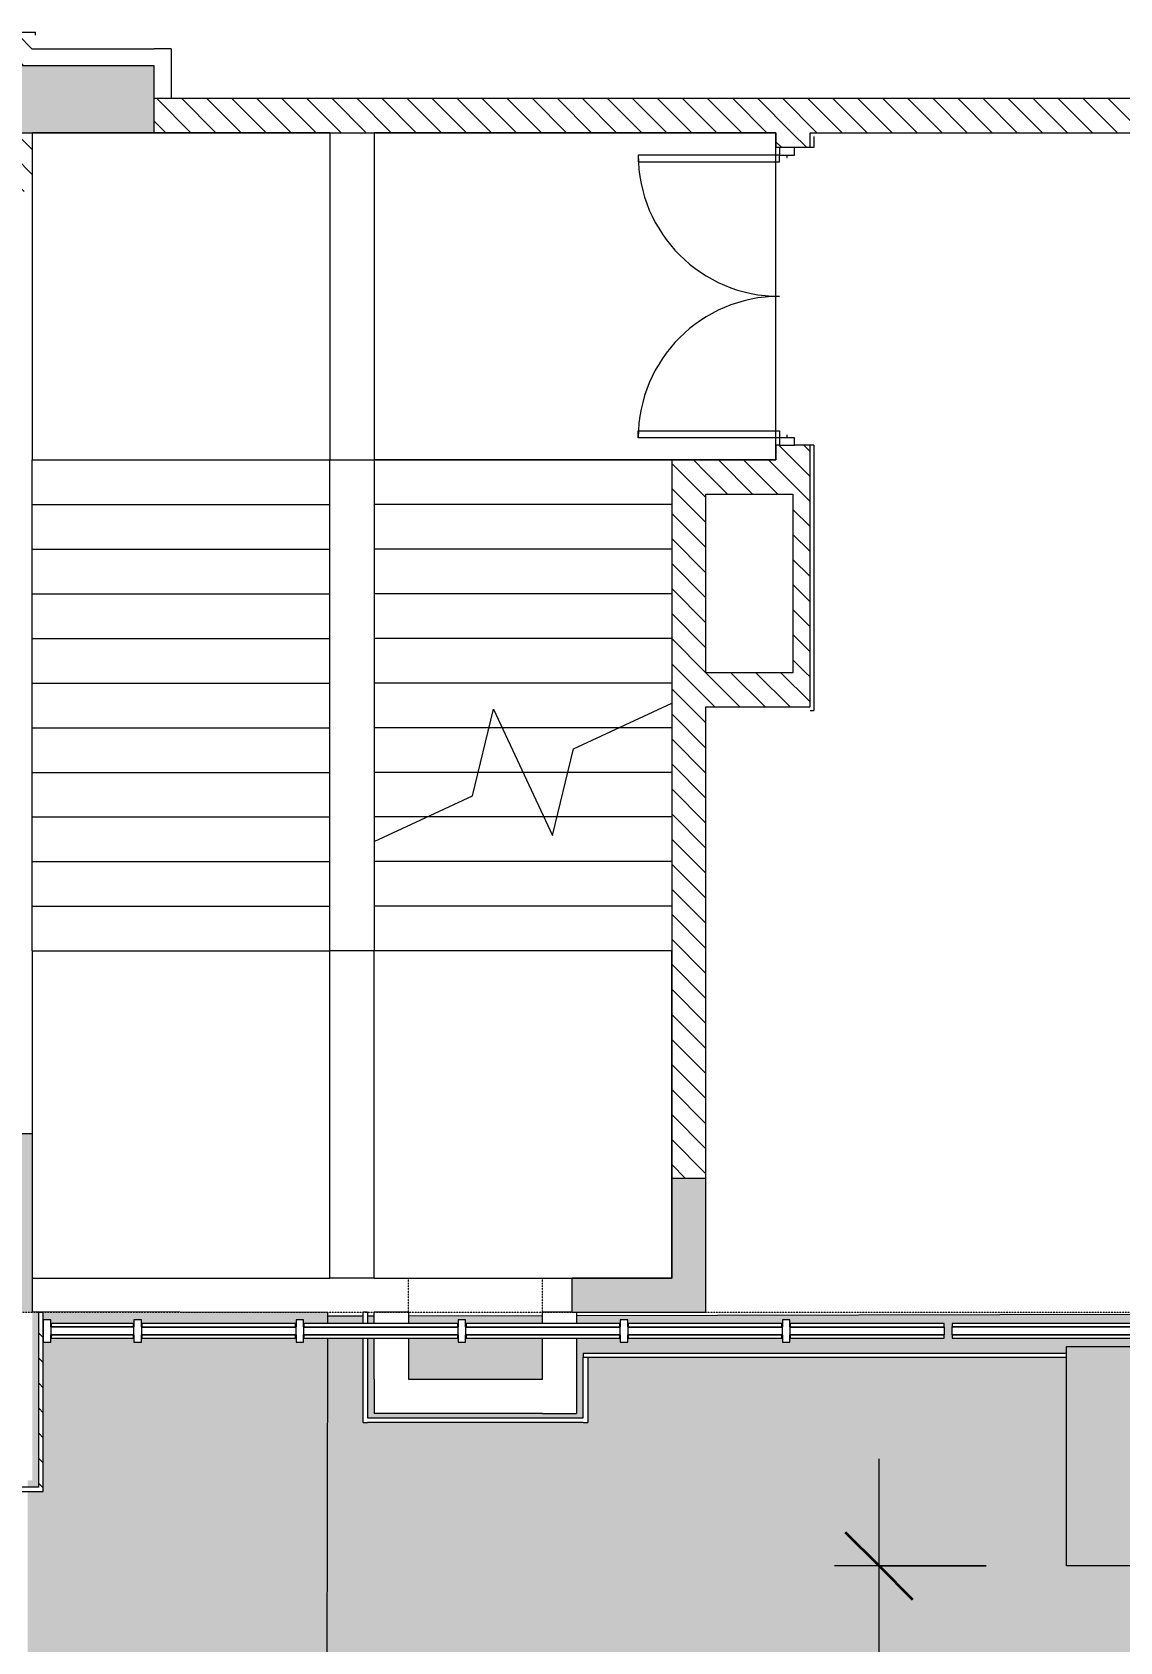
# Model space of a CAD drawing. Header units: millimetres. Extents: x -106145 to 154907, y -84585 to 152038.
# Drawn here: x 89619 to 96932, y 15520 to 26341 of the extents above; entities that cross this region are included whole.
import ezdxf

# ---------------------------------------------------------------- set-up
doc = ezdxf.new("R2010")
doc.units = ezdxf.units.MM
for name, pattern in [('Cut Out Line', [2, 1, -1]), ('Cut Out Line _2_', [2, 1, -1]), ('Overhead', [3.96875, 2.38125, -1.5875])]:
    doc.linetypes.add(name, pattern=pattern)
for name, color, linetype, lineweight in [('A-ANNO-DIMS', 211, 'Continuous', 9), ('A-ANNO-DIMS-300', 211, 'Continuous', 9), ('A-DETL', 90, 'Continuous', 5), ('A-DOOR', 31, 'Continuous', 5), ('A-DOOR-FRAM', 31, 'Continuous', 9), ('A-FLOR', 192, 'Continuous', 5), ('A-FLOR-PATT', 8, 'Continuous', 5), ('A-GLAZ-CURT', 52, 'Continuous', 5), ('A-GLAZ-CWMG', 51, 'Continuous', 5), ('A-WALL', 113, 'Continuous', 5), ('A-WALL-PATT', 111, 'Continuous', 5), ('S-COLS', 52, 'Continuous', 5), ('S-STRS', 31, 'Continuous', 5), ('S-STRS-MBND', 31, 'Overhead', 5)]:
    doc.layers.add(name, color=color, linetype=linetype, lineweight=lineweight)
doc.styles.add('RomanS', font='romans__.ttf', dxfattribs={"width": 0.8, "height": 1200})
doc.dimstyles.new('Diagonal_-_4_mm_RomanS', dxfattribs={"dimscale": 304.8, "dimtxt": 1219.023462, "dimasz": 1.476378, "dimexe": 0.984252, "dimexo": 0.0625, "dimgap": 0.19685, "dimtad": 1, "dimdec": 0, "dimzin": 0, "dimdsep": 46, "dimtxsty": 'RomanS', "dimblk1": 'OBLIQUE', "dimblk2": 'OBLIQUE', "dimsah": 1, "dimcen": 0.09, "dimdle": 2.362205, "dimazin": 0, "dimtfac": 1, "dimtdec": 4, "dimtix": 1, "dimtmove": 0, "dimatfit": 3, "dimfxl": 2.362205, "dimfxlon": 1, "dimtvp": 1, "dimtolj": 1, "dimtzin": 0, "dimarcsym": 2})
pattern_1 = [(315, (0, 0), (84.19025, 84.19025), [])]
pattern_2 = [(315, (0, 0), (84.18955, 84.18955), [])]

# ---------------------------------------------------------------- blocks, each defined once
blk = doc.blocks.new('M_Concrete-Rectangular-Column - 1050 x 450-14654894-Site Plan')
at = {"layer": 'S-COLS'}
blk.add_hatch(color=256, dxfattribs=at).paths.add_polyline_path([(525, -225), (525, 225), (-525, 225), (-525, -225)], flags=0)
at = {"layer": 'S-COLS', "color": 41}
for p, q in [((525, 225), (-525, 225)), ((-525, 225), (-525, -225)), ((525, -225), (525, 225)), ((-525, -225), (525, -225))]:
    blk.add_line(p, q, dxfattribs=at)
blk = doc.blocks.new('Columns 6 - Columns 6-2545151-Site Plan')
at = {"layer": 'S-COLS'}
h = blk.add_hatch(color=256, dxfattribs=at)
h.paths.add_polyline_path([(89619, 17735), (89619, 18935), (89389, 18935), (89389, 17735)], flags=0)
h.paths.add_polyline_path([(93249, 17735), (94149, 17735), (94149, 18635), (93919, 18635), (93919, 17965), (93249, 17965)], flags=0)
at = {"layer": 'S-COLS', "color": 41}
for p, q in [((89619, 18935), (89389, 18935)), ((89389, 18935), (89389, 17735)), ((89619, 18935), (89619, 17735)), ((94149, 18635), (93919, 18635)), ((93919, 18635), (93919, 17965)), ((94149, 17735), (94149, 18635)), ((93919, 17965), (93249, 17965)), ((93249, 17735), (93249, 17965)), ((93249, 17735), (94149, 17735))]:
    blk.add_line(p, q, dxfattribs=at)
blk = doc.blocks.new('M_Door-Passage-Double-Flush - BFWD1 2_0-15013245-Site Plan')
at = {"layer": 'A-DOOR', "color": 121, "lineweight": 9}
for p, q in [((-950, 96.35), (-950, 1046.35)), ((-950, 1046.35), (-905, 1046.35)), ((-905, 1046.35), (-905, 96.35)), ((950, 1046.35), (905, 1046.35)), ((905, 1046.35), (905, 96.35)), ((950, 96.35), (950, 1046.35)), ((-905, 96.35), (-950, 96.35)), ((905, 96.35), (950, 96.35))]:
    blk.add_line(p, q, dxfattribs=at)
at = {"layer": 'A-DOOR', "color": 41}
for centre, start, end in [((-950, 96.35), 0, 90), ((950, 96.35), 90, 180)]:
    blk.add_arc(centre, 950, start, end, dxfattribs=at)
at = {"layer": 'A-DOOR-FRAM', "color": 121}
for p, q in [((-950, 96.35), (-1000, 96.35)), ((-1000, 96.35), (-1000, -3.65)), ((-950, 46.5875), (-950, 96.35)), ((-934.125, 46.5875), (-950, 46.5875)), ((-950, -3.65), (-950, 45.5625)), ((-950, 45.5625), (-934.125, 45.5625)), ((-934.125, 45.5625), (-934.125, 46.5875)), ((950, 46.5875), (934.125, 46.5875)), ((934.125, 46.5875), (934.125, 45.5625)), ((934.125, 45.5625), (950, 45.5625)), ((950, 96.35), (950, 46.5875)), ((1000, 96.35), (950, 96.35)), ((950, 45.5625), (950, -3.65)), ((1000, -3.65), (1000, 96.35)), ((-1000, -3.65), (-950, -3.65)), ((950, -3.65), (1000, -3.65))]:
    blk.add_line(p, q, dxfattribs=at)
blk = doc.blocks.new('Steelcase V_I_A_ - Panel - Solid - Solid Panel-14621598-Site Plan')
at = {"layer": 'A-GLAZ-CURT', "color": 253}
for p, q in [((611, 26), (-611, 26)), ((-611, 26), (-611, -26)), ((608, 50), (-608, 50)), ((-608, 50), (-608, 26)), ((-608, 26), (608, 26)), ((608, 26), (608, 50)), ((611, -26), (611, 26)), ((-611, -26), (611, -26)), ((-608, -26), (-608, -50)), ((608, -26), (-608, -26)), ((-608, -50), (608, -50)), ((608, -50), (608, -26))]:
    blk.add_line(p, q, dxfattribs=at)
blk = doc.blocks.new('Steelcase V_I_A_ - Panel - Solid - Solid Panel-14621602-Site Plan')
at = {"layer": 'A-GLAZ-CURT', "color": 253}
for p, q in [((520, 25.9977), (-520, 25.9977)), ((-520, 25.9977), (-520, -25.9961)), ((517.0028, 50.0007), (-517.0028, 50.0007)), ((-517.0028, 50.0007), (-517.0028, 25.9977)), ((-517.0028, 25.9977), (517.0028, 25.9977)), ((517.0028, 25.9977), (517.0028, 50.0007)), ((520, -25.9961), (520, 25.9977)), ((-520, -25.9961), (520, -25.9961)), ((-517.0028, -25.9961), (-517.0028, -49.9991)), ((517.0028, -25.9961), (-517.0028, -25.9961)), ((-517.0028, -49.9991), (517.0028, -49.9991)), ((517.0028, -49.9991), (517.0028, -25.9961))]:
    blk.add_line(p, q, dxfattribs=at)
blk = doc.blocks.new('Steelcase V_I_A_ - Panel - Solid - Solid Panel-13514029-Site Plan')
at = {"layer": 'A-GLAZ-CURT', "color": 253}
for p, q in [((520, 25.9977), (-520, 25.9977)), ((-520, 25.9977), (-520, -25.9961)), ((517.0028, 50.0007), (-517.0028, 50.0007)), ((-517.0028, 50.0007), (-517.0028, 25.9977)), ((-517.0028, 25.9977), (517.0028, 25.9977)), ((517.0028, 25.9977), (517.0028, 50.0007)), ((520, -25.9961), (520, 25.9977)), ((-520, -25.9961), (520, -25.9961)), ((-517.0028, -25.9961), (-517.0028, -49.9991)), ((517.0028, -25.9961), (-517.0028, -25.9961)), ((-517.0028, -49.9991), (517.0028, -49.9991)), ((517.0028, -49.9991), (517.0028, -25.9961))]:
    blk.add_line(p, q, dxfattribs=at)
blk = doc.blocks.new('Rectangular Mullion - 50 x 150mm-5433576-Site Plan')
at = {"layer": 'A-GLAZ-CWMG', "color": 53, "lineweight": 18}
for p, q in [((-25, 75), (25, 75)), ((-25, 26), (-25, 75)), ((25, 75), (25, 26)), ((-25, -75), (-25, -26)), ((25, -75), (-25, -75)), ((25, -26), (25, -75))]:
    blk.add_line(p, q, dxfattribs=at)
blk = doc.blocks.new('Rectangular Mullion - 50 x 150mm-5433585-Site Plan')
at = {"layer": 'A-GLAZ-CWMG', "color": 53, "lineweight": 18}
for p, q in [((-50, 75), (0, 75)), ((-50, 26), (-50, 75)), ((0, 75), (0, -75)), ((-50, -75), (-50, -26)), ((0, -75), (-50, -75))]:
    blk.add_line(p, q, dxfattribs=at)
blk = doc.blocks.new('Steelcase V_I_A_ - Panel - Solid - Solid Panel-14614944-Site Plan')
at = {"layer": 'A-GLAZ-CURT', "color": 253}
for p, q in [((280, 26), (-280, 26)), ((-280, 26), (-280, -26)), ((277, 50), (-277, 50)), ((-277, 50), (-277, 26)), ((-277, 26), (277, 26)), ((277, 26), (277, 50)), ((280, -26), (280, 26)), ((-280, -26), (280, -26)), ((-277, -26), (-277, -50)), ((277, -26), (-277, -26)), ((-277, -50), (277, -50)), ((277, -50), (277, -26))]:
    blk.add_line(p, q, dxfattribs=at)
blk = doc.blocks.new('Walls 54 - Walls 20-15143480-Site Plan')
at = {"layer": 'A-WALL-PATT'}
blk.add_hatch(color=90, dxfattribs=at).paths.add_polyline_path([(98526, 16030), (100854, 16030), (100854, 17505), (100354, 17505), (100354, 16530), (97074, 16530), (97074, 17505), (96574, 17505), (96574, 16030), (97475, 16030)], flags=0)
at = {"layer": 'A-WALL', "color": 253}
for p, q in [((96574, 17505), (97074, 17505)), ((96574, 16030), (96574, 17505)), ((100354, 17505), (100854, 17505)), ((100854, 17505), (100854, 16030)), ((98239, 16530), (99189, 16530)), ((100854, 16030), (96574, 16030))]:
    blk.add_line(p, q, dxfattribs=at)
blk = doc.blocks.new('MM-HOSPITAL BLOCK-C_2022_05_03_CENTRAL_rvt-1-Site Plan')
at = {"layer": 'A-WALL-PATT'}
h = blk.add_hatch(dxfattribs=at)
h.set_pattern_fill('FP_10', color=90, style=0, pattern_type=2)
h.set_pattern_definition(pattern_1)
h.paths.add_polyline_path([(89619, 25270), (89619, 25665), (89389, 25665), (89389, 25270)], flags=0)
h.paths.add_polyline_path([(89389, 26115), (89619, 26115), (89619, 26320), (89389, 26320)], flags=0)
h = blk.add_hatch(dxfattribs=at)
h.set_pattern_fill('FP_10', color=90, style=0, pattern_type=2)
h.set_pattern_definition(pattern_1)
h.paths.add_polyline_path([(102799, 25665), (102799, 25895), (90439, 25895), (90439, 25665), (100204, 25665)], flags=0)
h = blk.add_hatch(dxfattribs=at)
h.set_pattern_fill('FP_10', color=90, style=0, pattern_type=2)
h.set_pattern_definition(pattern_1)
h.paths.add_polyline_path([(94744, 23465), (94849, 23465), (94849, 23565), (94619, 23565), (94619, 23465), (94644, 23465)], flags=0)
h.paths.add_polyline_path([(94849, 25565), (94849, 25665), (94619, 25665), (94619, 25565), (94744, 25565)], flags=0)
h = blk.add_hatch(dxfattribs=at)
h.set_pattern_fill('FP_10', color=90, style=0, pattern_type=2)
h.set_pattern_definition(pattern_1)
h.paths.add_polyline_path([(94149, 18635), (94149, 23465), (93919, 23465), (93919, 18635)], flags=0)
h = blk.add_hatch(dxfattribs=at)
h.set_pattern_fill('FP_10', color=90, style=0, pattern_type=2)
h.set_pattern_definition(pattern_1)
h.paths.add_polyline_path([(94149, 23235), (94849, 23235), (94849, 23465), (94149, 23465)], flags=0)
h = blk.add_hatch(dxfattribs=at)
h.set_pattern_fill('FP_10', color=90, style=0, pattern_type=2)
h.set_pattern_definition(pattern_1)
h.paths.add_polyline_path([(94849, 22035), (94849, 23235), (94734, 23235), (94734, 22035)], flags=0)
h = blk.add_hatch(dxfattribs=at)
h.set_pattern_fill('FP_10', color=90, style=0, pattern_type=2)
h.set_pattern_definition(pattern_1)
h.paths.add_polyline_path([(94849, 21805), (94849, 22035), (94149, 22035), (94149, 21805)], flags=0)
h = blk.add_hatch(dxfattribs=at)
h.set_pattern_fill('FP_12', color=41, style=0, pattern_type=2)
h.set_pattern_definition(pattern_2)
h.paths.add_polyline_path([(89663, 16560), (89693, 16560), (89693, 17735), (89663, 17735), (89663, 17432)], flags=0)
h = blk.add_hatch(dxfattribs=at)
h.set_pattern_fill('FP_12', color=41, style=0, pattern_type=2)
h.set_pattern_definition(pattern_2)
h.paths.add_polyline_path([(89693, 16530), (89693, 16560), (88184, 16560), (88184, 16530), (89074, 16530)], flags=0)
at = {"layer": 'A-DETL', "linetype": 'Cut Out Line'}
for p, q in [((92149, 17735), (92149, 17965)), ((93049, 17735), (93049, 17965))]:
    blk.add_line(p, q, dxfattribs=at)
at = {"layer": 'A-WALL', "color": 41}
for p, q in [((89410, 26341), (89640, 26341)), ((89640, 26320), (89640, 26341)), ((89619, 26230), (90439, 26230)), ((90554, 26230), (90439, 26230)), ((90554, 26230), (90554, 25895)), ((94874, 25565), (94849, 25565)), ((94874, 25640), (94874, 25565)), ((94874, 23565), (94849, 23565)), ((94874, 23565), (94874, 21780)), ((94849, 21780), (94874, 21780)), ((91874, 17735), (91844, 17735)), ((92149, 17735), (91919, 17735)), ((93249, 17735), (93049, 17735))]:
    blk.add_line(p, q, dxfattribs=at)
at = {"layer": 'A-WALL', "color": 61, "lineweight": 18}
for p, q in [((102799, 25895), (90439, 25895)), ((90439, 25665), (94619, 25665)), ((94619, 25665), (94619, 25565)), ((94849, 25665), (99974, 25665)), ((94849, 25565), (94849, 25665)), ((94644, 25565), (94619, 25565)), ((94849, 25565), (94744, 25565)), ((94619, 23565), (94619, 23465)), ((94644, 23565), (94619, 23565)), ((94849, 23565), (94744, 23565)), ((94849, 23465), (94849, 23565)), ((93919, 23465), (93919, 18635)), ((94149, 23465), (93919, 23465)), ((94619, 23465), (94149, 23465)), ((94849, 23235), (94849, 23465)), ((94149, 22035), (94149, 23235)), ((94149, 23235), (94734, 23235)), ((94734, 23235), (94734, 22035)), ((94849, 22035), (94849, 23235)), ((94734, 22035), (94149, 22035)), ((94849, 21805), (94849, 22035)), ((94149, 18635), (94149, 21805)), ((94149, 21805), (94849, 21805)), ((94149, 18635), (93919, 18635)), ((89663, 17735), (89693, 17735))]:
    blk.add_line(p, q, dxfattribs=at)
at = {"layer": 'A-WALL', "color": 53, "lineweight": 18}
for p, q in [((89663, 16560), (89663, 17735)), ((89693, 16560), (89693, 17735)), ((89663, 16560), (88214, 16560)), ((89693, 16530), (89693, 16560)), ((88184, 16530), (89693, 16530))]:
    blk.add_line(p, q, dxfattribs=at)
at = {"layer": 'A-WALL', "color": 253}
for p, q in [((91844, 17660), (91844, 17735)), ((91874, 17735), (91874, 17660)), ((91919, 17660), (91919, 17735)), ((92149, 17735), (92149, 17660)), ((93049, 17660), (93049, 17735)), ((93279, 17735), (93279, 17660)), ((91844, 16995), (91844, 17560)), ((91874, 17560), (91874, 17025)), ((91919, 17285), (91919, 17560)), ((92149, 17560), (92149, 17285)), ((93049, 17285), (93049, 17560)), ((93279, 17560), (93279, 17055)), ((93324, 17460), (96574, 17460)), ((93324, 17460), (93324, 17430)), ((93324, 17025), (93324, 17430)), ((93354, 17430), (93324, 17430)), ((96574, 17430), (93354, 17430)), ((93354, 17430), (93354, 16995)), ((91919, 17285), (91919, 17055)), ((92149, 17285), (93049, 17285)), ((91844, 16995), (91874, 16995)), ((91874, 17025), (93324, 17025)), ((93324, 16995), (91874, 16995)), ((93049, 17055), (91919, 17055)), ((93049, 17055), (93279, 17055)), ((93324, 16995), (93354, 16995))]:
    blk.add_line(p, q, dxfattribs=at)
at = {"layer": 'S-STRS', "color": 41}
for p, q in [((91619, 25665), (91619, 23465)), ((91919, 25665), (91919, 23465)), ((94619, 25515), (94619, 25565)), ((94619, 23660), (94619, 25470)), ((89619, 25270), (89619, 23465)), ((94619, 23565), (94619, 23615)), ((89619, 23465), (91619, 23465)), ((89619, 23165), (89619, 23465)), ((91619, 23465), (91919, 23465)), ((91619, 23165), (91619, 23465)), ((93919, 23465), (91919, 23465)), ((91919, 23465), (91919, 23165)), ((89619, 22865), (89619, 23165)), ((89619, 23165), (91619, 23165)), ((91619, 22865), (91619, 23165)), ((91919, 23165), (91919, 22865)), ((93919, 23165), (91919, 23165)), ((89619, 22565), (89619, 22865)), ((89619, 22865), (91619, 22865)), ((91619, 22565), (91619, 22865)), ((91919, 22865), (91919, 22565)), ((93919, 22865), (91919, 22865)), ((89619, 22265), (89619, 22565)), ((89619, 22565), (91619, 22565)), ((91619, 22265), (91619, 22565)), ((91919, 22565), (91919, 22265)), ((93919, 22565), (91919, 22565)), ((89619, 21965), (89619, 22265)), ((89619, 22265), (91619, 22265)), ((91619, 21965), (91619, 22265)), ((91919, 22265), (91919, 21965)), ((93919, 22265), (91919, 22265)), ((89619, 21665), (89619, 21965)), ((89619, 21965), (91619, 21965)), ((91619, 21665), (91619, 21965)), ((91919, 21965), (91919, 21665)), ((93919, 21965), (91919, 21965)), ((89619, 21365), (89619, 21665)), ((89619, 21665), (91619, 21665)), ((91619, 21365), (91619, 21665)), ((91919, 21665), (91919, 21365)), ((92690, 21665), (91919, 21665)), ((92779, 21665), (92690, 21665)), ((93562, 21665), (92779, 21665)), ((93919, 21665), (93562, 21665)), ((89619, 21065), (89619, 21365)), ((89619, 21365), (91619, 21365)), ((91619, 21065), (91619, 21365)), ((91919, 21365), (91919, 21065)), ((92617, 21365), (91919, 21365)), ((92919, 21365), (92617, 21365)), ((93220, 21365), (92919, 21365)), ((93919, 21365), (93220, 21365)), ((89619, 20765), (89619, 21065)), ((89619, 21065), (91619, 21065)), ((91619, 20765), (91619, 21065)), ((91919, 21065), (91919, 20899)), ((92275, 21065), (91919, 21065)), ((93059, 21065), (92275, 21065)), ((93147, 21065), (93059, 21065)), ((93919, 21065), (93147, 21065)), ((91919, 20899), (91919, 20765)), ((89619, 20465), (89619, 20765)), ((89619, 20765), (91619, 20765)), ((91619, 20465), (91619, 20765)), ((91919, 20765), (91919, 20465)), ((93919, 20765), (91919, 20765)), ((89619, 20165), (89619, 20465)), ((89619, 20465), (91619, 20465)), ((91619, 20165), (91619, 20465)), ((91919, 20465), (91919, 20165)), ((93919, 20465), (91919, 20465)), ((89619, 20165), (89619, 18935)), ((89619, 20165), (91619, 20165)), ((91619, 17965), (91619, 20165)), ((91919, 20165), (91619, 20165)), ((91919, 17965), (91919, 20165)), ((93919, 20165), (91919, 20165)), ((89619, 17965), (91619, 17965)), ((91919, 17965), (91619, 17965)), ((91919, 17965), (93249, 17965))]:
    blk.add_line(p, q, dxfattribs=at)
at = {"layer": 'S-STRS', "color": 41, "linetype": 'Overhead'}
for p, q in [((91619, 25665), (91619, 23465)), ((91919, 25665), (91919, 23465)), ((89619, 23465), (91619, 23465)), ((93919, 23465), (91919, 23465)), ((89619, 23165), (91619, 23165)), ((93919, 23165), (91919, 23165)), ((89619, 22865), (91619, 22865)), ((93919, 22865), (91919, 22865)), ((89619, 22565), (91619, 22565)), ((93919, 22565), (91919, 22565)), ((89619, 22265), (91619, 22265)), ((93919, 22265), (91919, 22265)), ((89619, 21965), (91619, 21965)), ((93919, 21965), (91919, 21965)), ((89619, 21665), (91619, 21665)), ((92690, 21665), (91919, 21665)), ((92779, 21665), (92690, 21665)), ((93562, 21665), (92779, 21665)), ((93919, 21665), (93562, 21665)), ((89619, 21365), (91619, 21365)), ((92617, 21365), (91919, 21365)), ((92919, 21365), (92617, 21365)), ((93220, 21365), (92919, 21365)), ((93919, 21365), (93220, 21365)), ((89619, 21065), (91619, 21065)), ((92275, 21065), (91919, 21065)), ((93059, 21065), (92275, 21065)), ((93147, 21065), (93059, 21065)), ((93919, 21065), (93147, 21065)), ((89619, 20765), (91619, 20765)), ((93919, 20765), (91919, 20765)), ((89619, 20465), (91619, 20465)), ((93919, 20465), (91919, 20465)), ((89619, 20165), (91619, 20165)), ((91619, 17965), (91619, 20165)), ((91919, 17965), (91919, 20165)), ((93919, 20165), (91919, 20165))]:
    blk.add_line(p, q, dxfattribs=at)
at = {"layer": 'S-STRS-MBND', "color": 41}
for p, q in [((89619, 25665), (89619, 23465)), ((91619, 25665), (89619, 25665)), ((91619, 25665), (91619, 23465)), ((91619, 25665), (91919, 25665)), ((91619, 25665), (91619, 23465)), ((94619, 25665), (91919, 25665)), ((91919, 25665), (91919, 23465)), ((91919, 25665), (91919, 23465)), ((94619, 23465), (94619, 25665)), ((89619, 23465), (91619, 23465)), ((89619, 20165), (89619, 23465)), ((89619, 23465), (91619, 23465)), ((91619, 23465), (91919, 23465)), ((91619, 20165), (91619, 23465)), ((91919, 23465), (94619, 23465)), ((89619, 23165), (91619, 23165)), ((89619, 23165), (91619, 23165)), ((89619, 22865), (91619, 22865)), ((89619, 22865), (91619, 22865)), ((89619, 22565), (91619, 22565)), ((89619, 22565), (91619, 22565)), ((89619, 22265), (91619, 22265)), ((89619, 22265), (91619, 22265)), ((89619, 21965), (91619, 21965)), ((89619, 21965), (91619, 21965)), ((89619, 21665), (91619, 21665)), ((89619, 21665), (91619, 21665)), ((92779, 21665), (92690, 21665)), ((92779, 21665), (92690, 21665)), ((93919, 21665), (93562, 21665)), ((93919, 21665), (93562, 21665)), ((89619, 21365), (91619, 21365)), ((89619, 21365), (91619, 21365)), ((92919, 21365), (92617, 21365)), ((92919, 21365), (92617, 21365)), ((93919, 21365), (93220, 21365)), ((93919, 21365), (93220, 21365)), ((89619, 21065), (91619, 21065)), ((89619, 21065), (91619, 21065)), ((93059, 21065), (92275, 21065)), ((93059, 21065), (92275, 21065)), ((93919, 21065), (93147, 21065)), ((93919, 21065), (93147, 21065)), ((93919, 21065), (93919, 20165)), ((91919, 20899), (91919, 20165)), ((89619, 20765), (91619, 20765)), ((89619, 20765), (91619, 20765)), ((93919, 20765), (91919, 20765)), ((93919, 20765), (91919, 20765)), ((89619, 20465), (91619, 20465)), ((89619, 20465), (91619, 20465)), ((93919, 20465), (91919, 20465)), ((93919, 20465), (91919, 20465)), ((89619, 20165), (89619, 17965)), ((89619, 20165), (91619, 20165)), ((89619, 20165), (91619, 20165)), ((91619, 17965), (91619, 20165)), ((91919, 20165), (91619, 20165)), ((91619, 17965), (91619, 20165)), ((91919, 17965), (91919, 20165)), ((93919, 20165), (91919, 20165)), ((91919, 17965), (91919, 20165)), ((93919, 20165), (91919, 20165)), ((93919, 17965), (93919, 20165)), ((89619, 17965), (91619, 17965)), ((91919, 17965), (91619, 17965)), ((91919, 17965), (93919, 17965))]:
    blk.add_line(p, q, dxfattribs=at)
at = {"layer": 'S-STRS-MBND', "color": 41, "linetype": 'Continuous'}
for p, q in [((92579, 21207), (92721, 21790)), ((92721, 21790), (93117, 20940)), ((93259, 21524), (93919, 21831)), ((93117, 20940), (93259, 21524)), ((91919, 20899), (92579, 21207))]:
    blk.add_line(p, q, dxfattribs=at)
at = {"color": 253, "lineweight": 5}
for name, p in [('M_Concrete-Rectangular-Column - 1050 x 450-14654894-Site Plan', (89914, 25890)), ('Columns 6 - Columns 6-2545151-Site Plan', (0, 0)), ('Walls 54 - Walls 20-15143480-Site Plan', (0, 0))]:
    blk.add_blockref(name, p, dxfattribs=at)
for name, p, rotation in [('M_Door-Passage-Double-Flush - BFWD1 2_0-15013245-Site Plan', (94740, 24565), 89.99999999999955), ('Steelcase V_I_A_ - Panel - Solid - Solid Panel-14614944-Site Plan', (90023, 17610), 180), ('Steelcase V_I_A_ - Panel - Solid - Solid Panel-13514029-Site Plan', (90873, 17610), 180), ('Steelcase V_I_A_ - Panel - Solid - Solid Panel-13514029-Site Plan', (91963, 17610), 180), ('Steelcase V_I_A_ - Panel - Solid - Solid Panel-13514029-Site Plan', (93053, 17610), 180), ('Steelcase V_I_A_ - Panel - Solid - Solid Panel-13514029-Site Plan', (94143, 17610), 180), ('Steelcase V_I_A_ - Panel - Solid - Solid Panel-14621602-Site Plan', (95233, 17610), 180), ('Steelcase V_I_A_ - Panel - Solid - Solid Panel-14621598-Site Plan', (96413, 17610), 180)]:
    blk.add_blockref(name, p, dxfattribs=dict(at, rotation=rotation))
at = {"color": 253, "lineweight": 5, "extrusion": (0, 0, -1)}
for name, p in [('Rectangular Mullion - 50 x 150mm-5433585-Site Plan', (-89693, 17610)), ('Rectangular Mullion - 50 x 150mm-5433576-Site Plan', (-90328, 17610)), ('Rectangular Mullion - 50 x 150mm-5433576-Site Plan', (-91418, 17610)), ('Rectangular Mullion - 50 x 150mm-5433576-Site Plan', (-92508, 17610)), ('Rectangular Mullion - 50 x 150mm-5433576-Site Plan', (-93598, 17610)), ('Rectangular Mullion - 50 x 150mm-5433576-Site Plan', (-94688, 17610))]:
    blk.add_blockref(name, p, dxfattribs=at)
blk = doc.blocks.new('DIMBLOCK67-Site Plan')
at = {"layer": 'A-ANNO-DIMS-300', "transparency": 16777216}
for p, q in [((95313, 2524), (95313, 16750)), ((96033, 16030), (95013, 16030)), ((95313, 16030), (96033, 16030)), ((94593, 3244), (95613, 3244)), ((95313, 3244), (94593, 3244))]:
    blk.add_line(p, q, dxfattribs=at)
at = {"layer": 'A-ANNO-DIMS-300', "lineweight": 35, "transparency": 16777216}
for p, q in [((95313, 16030), (95088, 16255)), ((95313, 16030), (95538, 15805)), ((95313, 3244), (95088, 3469)), ((95313, 3244), (95538, 3019))]:
    blk.add_line(p, q, dxfattribs=at)
at = {"layer": 'A-ANNO-DIMS-300', "color": 0, "transparency": 16777216, "insert": (93640, 7376), "char_height": 1200, "width": 5426.62, "attachment_point": 1, "rotation": 90, "line_spacing_factor": 0.983083, "style": 'RomanS'}
blk.add_mtext('12786', dxfattribs=at)
blk = doc.blocks.new('_Oblique')
at = {"color": 0, "linetype": 'ByBlock', "lineweight": -2}
blk.add_line((-0.5, -0.5), (0.5, 0.5), dxfattribs=at)

msp = doc.modelspace()

# ---------------------------------------------------------------- hatches: boundary and pattern name
at = {"layer": 'A-FLOR-PATT', "transparency": 33554495}
h = msp.add_hatch(dxfattribs=at)
h.set_pattern_fill('FP_38', color=256, style=0, pattern_type=2)
h.set_pattern_definition([(75, (70766.89, -66823.83), (-70.71068, 122.47449), [300, -100]), (165, (70792.77, -66727.23), (-70.71068, 122.47449), [300, -100])])
h.paths.add_polyline_path([(92387.38, 390.8), (92576.83, 396.66), (92764.18, 414.88), (92949.93, 445.41), (93133.23, 488.12), (93313.32, 542.82), (94118.55, 978.1), (93118.14, 2709.36), (93001.7, 2679.09), (92882.21, 2659.66), (92761.42, 2651.43), (92640.4, 2654.47), (92520.18, 2668.75), (92401.81, 2694.16), (92286.32, 2730.47), (92174.71, 2777.36), (92067.94, 2834.43), (91966.95, 2901.19), (91872.6, 2977.06), (91785.72, 3061.37), (91707.06, 3153.39), (91637.3, 3252.34), (91577.05, 3357.34), (91605.94, 17560.05), (91445.62, 17560.05), (91442.62, 17535.05), (91392.62, 17535.05), (91389.62, 17560.05), (90355.62, 17560.05), (90352.62, 17535.05), (90302.62, 17535.05), (90299.62, 17560.05), (89745.62, 17560.05), (89742.62, 17535.05), (89692.62, 17535.05), (89692.62, 16530.05), (89588.75, 16530.05), (89589.18, 2724.05), (89629.56, 2540.21), (89681.97, 2359.43), (89746.19, 2182.5), (89821.94, 2010.19), (89908.89, 1843.25), (90006.65, 1682.4), (90123.94, 1516.94), (90232.89, 1381.77), (90360.38, 1243.29), (90496.73, 1113.52), (90641.34, 993.02), (90793.58, 882.32), (90952.8, 781.89), (91118.3, 692.18), (91289.78, 613.41), (91474.01, 543.7), (91662, 486.99), (91852.99, 443.4), (92046.19, 413.04), (92240.82, 395.98), (92386.07, 390.84)], flags=0)
h.paths.add_polyline_path([(90829.42, 3602.03), (90829.5, 4158.76), (90870.61, 4158.25), (90870.53, 4152.25), (90829.42, 4152.38)], flags=0)
h.paths.add_polyline_path([(91015.03, 3602.03), (91015.1, 4156.44), (91072.14, 4155.73), (91072.07, 4149.73), (91015.03, 4150.31)], flags=0)
h.paths.add_polyline_path([(90993.82, 4150.71), (90931.59, 4151.48), (90931.67, 4157.48), (90993.9, 4156.71)], flags=0)
h.paths.add_polyline_path([(90905.12, 4151.82), (90871.55, 4152.9), (90871.62, 4158.23), (90905.19, 4157.81), (90905.13, 4152.9)], flags=0)
h.paths.add_polyline_path([(90818.44, 4152.9), (90756.21, 4153.67), (90756.28, 4159.67), (90818.51, 4158.9)], flags=0)
h.paths.add_polyline_path([(90743.84, 4153.83), (90666.06, 4154.8), (90666.13, 4160.8), (90743.91, 4159.83)], flags=0)
h.paths.add_polyline_path([(90647.02, 4155.04), (90635.68, 4155.18), (90635.75, 4161.18), (90647.1, 4161.04)], flags=0)
h.paths.add_polyline_path([(90614.35, 4155.45), (90575.4, 4155.93), (90575.47, 4161.93), (90614.42, 4161.45)], flags=0)
h.paths.add_polyline_path([(90575.06, 4155.94), (90535.36, 4156.43), (90535.43, 4162.43), (90575.14, 4161.94)], flags=0)
h.paths.add_polyline_path([(90514.68, 4156.69), (90437.35, 4157.66), (90437.43, 4163.66), (90514.76, 4162.69)], flags=0)
h.paths.add_polyline_path([(90429.28, 4157.76), (90419.06, 4157.89), (90419.14, 4163.89), (90429.35, 4163.76)], flags=0)
h.paths.add_polyline_path([(90410.52, 4157.99), (90399.48, 4158.13), (90399.55, 4164.13), (90410.6, 4163.99)], flags=0)
h.paths.add_polyline_path([(90388.41, 4158.27), (90378.2, 4158.4), (90378.27, 4164.4), (90388.49, 4164.27)], flags=0)
h.paths.add_polyline_path([(90350.99, 4158.74), (90251.95, 4159.97), (90252.02, 4165.97), (90351.07, 4164.74)], flags=0)
h.paths.add_polyline_path([(90251.7, 4159.98), (90153.46, 4161.2), (90153.53, 4167.2), (90251.77, 4165.98)], flags=0)
h.paths.add_polyline_path([(90128.86, 4161.51), (90073.4, 4162.2), (90073.48, 4168.2), (90128.94, 4167.51)], flags=0)
h.paths.add_polyline_path([(89662.62, 16560.05), (89662.62, 17735.05), (89692.62, 17735.05), (89692.62, 17685.05), (89742.62, 17685.05), (89745.62, 17660.05), (90299.62, 17660.05), (90302.62, 17685.05), (90352.62, 17685.05), (90355.62, 17660.05), (91389.62, 17660.05), (91392.62, 17685.05), (91442.62, 17685.05), (91445.62, 17660.05), (91606.15, 17660.05), (91606.3, 17732.98), (89618.73, 17735.05), (89618.73, 16605.05), (89588.75, 16605.05), (89588.75, 16560.05), (89618.73, 16560.05)], flags=0)
at = {"layer": 'A-FLOR-PATT', "true_color": 0x58ba48, "transparency": 33554653}
h = msp.add_hatch(color=85, dxfattribs=at)
h.paths.add_polyline_path([(92747.78, 2651.77), (92882.21, 2660.5), (93003.03, 2680.05), (93118.14, 2710.82), (110424.33, 12066.03), (107327.83, 17430.05), (100853.75, 17430.05), (100853.75, 16030.05), (96573.75, 16030.05), (96573.75, 17430.05), (93353.75, 17430.05), (93353.75, 16995.05), (91843.75, 16995.05), (91843.75, 17560.05), (91605.94, 17560.05), (91588.75, 9107.61), (91590.15, 3334.51), (91656.3, 3225.38), (91719.79, 3138.5), (91802.18, 3045.4), (91893.1, 2960.57), (91991.73, 2884.81), (92097.19, 2818.8), (92208.54, 2763.14), (92290.81, 2730.47), (92379.28, 2701.24), (92500.36, 2673.01), (92640.4, 2655.66), (92742.72, 2651.9)], flags=0)
h.paths.add_polyline_path([(100323.75, 16560.05), (100323.75, 17725.58), (100278.75, 17725.48), (100278.75, 16605.05), (97148.75, 16605.05), (97148.75, 17719.12), (97103.75, 17719.02), (97103.75, 16560.05), (100278.75, 16560.05)], flags=0)
h.paths.add_polyline_path([(99575.71, 16835.05), (100048.75, 16835.05), (100048.75, 17725.02), (97378.75, 17719.58), (97378.75, 16835.05), (99283.75, 16835.05)], flags=0)
h.paths.add_polyline_path([(93278.75, 17025.05), (93323.75, 17025.05), (93323.75, 17460.05), (96573.75, 17460.05), (96573.75, 17505.05), (97073.75, 17505.05), (97073.75, 17535.05), (97023.75, 17535.05), (97020.75, 17560.05), (95805.62, 17560.05), (95805.62, 17660.05), (97020.75, 17660.05), (97023.75, 17685.05), (97073.75, 17685.05), (97073.75, 17718.96), (93278.75, 17711.24), (93278.75, 17660.05), (93569.62, 17660.05), (93572.62, 17685.05), (93622.62, 17685.05), (93625.62, 17660.05), (94659.62, 17660.05), (94662.62, 17685.05), (94712.62, 17685.05), (94715.62, 17660.05), (95749.62, 17660.05), (95749.62, 17560.05), (94715.62, 17560.05), (94712.62, 17535.05), (94662.62, 17535.05), (94659.62, 17560.05), (93625.62, 17560.05), (93622.62, 17535.05), (93572.62, 17535.05), (93569.62, 17560.05), (93278.75, 17560.05), (93278.75, 17055.05), (91918.75, 17055.05), (91918.75, 17560.05), (91873.75, 17560.05), (91873.75, 17025.05), (93274.53, 17025.05)], flags=0)
h.paths.add_polyline_path([(92532.62, 17285.05), (93048.75, 17285.05), (93048.75, 17560.05), (92535.62, 17560.05), (92532.62, 17535.05), (92482.62, 17535.05), (92479.62, 17560.05), (92148.75, 17560.05), (92148.75, 17285.05), (92482.62, 17285.05)], flags=0)
h.paths.add_polyline_path([(106928.75, 17460.05), (107310.51, 17460.05), (107252.79, 17560.05), (106761.75, 17560.05), (106758.75, 17535.05), (106708.75, 17535.05), (106705.75, 17560.05), (105671.75, 17560.05), (105668.75, 17535.05), (105618.75, 17535.05), (105615.75, 17560.05), (104581.75, 17560.05), (104578.75, 17535.05), (104528.75, 17535.05), (104525.75, 17560.05), (103491.75, 17560.05), (103488.75, 17535.05), (103438.75, 17535.05), (103435.75, 17560.05), (102401.75, 17560.05), (102398.75, 17535.05), (102348.75, 17535.05), (102345.75, 17560.05), (101311.75, 17560.05), (101308.75, 17535.05), (101258.75, 17535.05), (101255.75, 17560.05), (100406.75, 17560.05), (100403.75, 17535.05), (100353.75, 17535.05), (100353.75, 17505.05), (100853.75, 17505.05), (100853.75, 17460.05), (106888.3, 17460.05)], flags=0)
h.paths.add_polyline_path([(105671.75, 17636.05), (105671.75, 17660.05), (106705.75, 17660.05), (106708.75, 17685.05), (106758.75, 17685.05), (106761.75, 17660.05), (107195.06, 17660.05), (107151.77, 17735.05), (103435.75, 17731.91), (100353.75, 17725.64), (100353.75, 17685.05), (100403.75, 17685.05), (100406.75, 17660.05), (101255.75, 17660.05), (101258.75, 17685.05), (101308.75, 17685.05), (101311.75, 17660.05), (102345.75, 17660.05), (102348.75, 17685.05), (102398.75, 17685.05), (102401.75, 17660.05), (103435.75, 17660.05), (103438.75, 17685.05), (103488.75, 17685.05), (103491.75, 17660.05), (104525.75, 17660.05), (104528.75, 17685.05), (104578.75, 17685.05), (104581.75, 17660.05), (105615.75, 17660.05), (105618.75, 17685.05), (105668.75, 17685.05), (105668.75, 17636.05)], flags=0)
h.paths.add_polyline_path([(92532.62, 17636.05), (92535.62, 17636.05), (92535.62, 17660.05), (93048.75, 17660.05), (93048.75, 17710.78), (92148.75, 17708.94), (92148.75, 17660.05), (92479.62, 17660.05), (92482.62, 17685.05), (92532.62, 17685.05), (92532.62, 17660.05)], flags=0)
h.paths.add_polyline_path([(91843.75, 17660.05), (91843.75, 17708.32), (91606.25, 17707.84), (91606.3, 17660.05)], flags=0)
h.paths.add_polyline_path([(91873.75, 17660.05), (91918.75, 17660.05), (91918.75, 17708.48), (91873.75, 17708.38)], flags=0)

# ---------------------------------------------------------------- linework, layer by layer
at = {"layer": 'A-DETL', "linetype": 'Cut Out Line _2_'}
msp.add_line((89388.73, 17735.05), (121388.75, 17735.05), dxfattribs=at)
at = {"layer": 'A-FLOR'}
for p, q in [((91606.3, 17732.98), (89618.35, 17737.03)), ((91606.15, 17660.05), (91606.3, 17732.98)), ((91843.75, 17708.32), (91606.25, 17707.84)), ((91918.75, 17708.48), (91873.75, 17708.38)), ((93048.75, 17710.78), (92148.75, 17708.94)), ((97073.75, 17718.96), (93278.75, 17711.24)), ((91577.05, 3357.34), (91605.94, 17560.05))]:
    msp.add_line(p, q, dxfattribs=at)

# ---------------------------------------------------------------- block references
at = {"lineweight": 5}
msp.add_blockref('MM-HOSPITAL BLOCK-C_2022_05_03_CENTRAL_rvt-1-Site Plan', (0, 0), dxfattribs=at)

# ---------------------------------------------------------------- dimensions: what is measured, and where the dimension line sits
at = {"layer": 'A-ANNO-DIMS'}
dim = msp.add_linear_dim(base=(95312.72, 16030.05), p1=(94592.72, 3244.03), p2=(96032.72, 16030.05), angle=90, dimstyle='Diagonal_-_4_mm_RomanS', override={"dimpost": '<>', "dimfxl": 12866.858843}, dxfattribs=at)
dim.commit()
dim.dimension.update_dxf_attribs({"geometry": 'DIMBLOCK67-Site Plan', "text_midpoint": (94647.2, 9637.04)})

doc.saveas('drawing.dxf')
